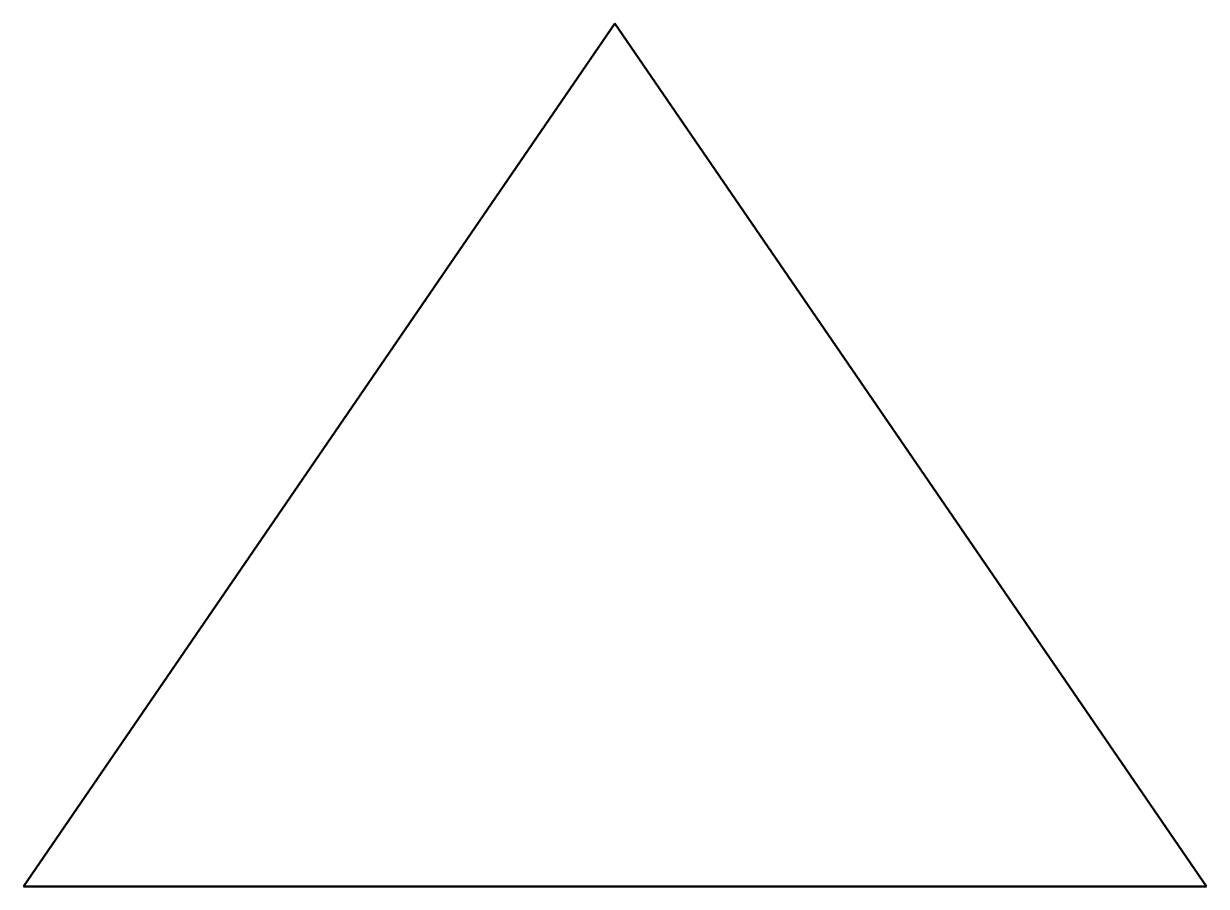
# Model space of a CAD drawing. Header units: millimetres. Extents: x 0 to 240, y 0 to 175.
import ezdxf

# ---------------------------------------------------------------- set-up
doc = ezdxf.new("R2010")
doc.units = ezdxf.units.MM
doc.layers.add('IV_OUTER_PROFILE', color=7, linetype='Continuous', lineweight=50)

msp = doc.modelspace()

# ---------------------------------------------------------------- linework, layer by layer
at = {"layer": 'IV_OUTER_PROFILE'}
for p, q in [((0, 0), (120, 175)), ((120, 175), (240, 0)), ((240, 0), (0, 0))]:
    msp.add_line(p, q, dxfattribs=at)

doc.saveas('drawing.dxf')
